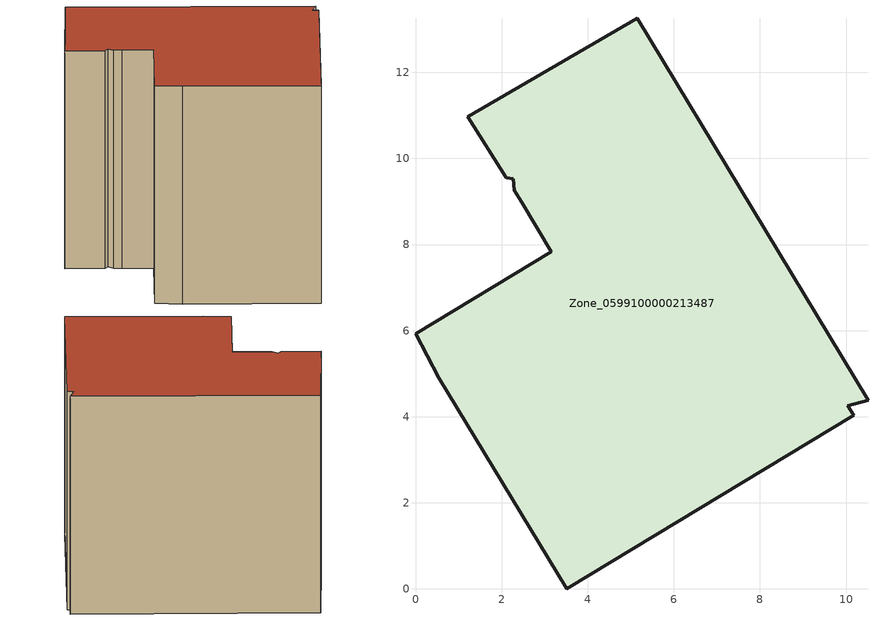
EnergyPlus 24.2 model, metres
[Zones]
Zone_0599100000213487
 floor ground (C_G): 10.51,4.38 10.04,4.26 10.17,4.04 3.51,0 0.54,4.91 0,5.93 3.15,7.83 2.47,8.98 2.29,9.26 2.27,9.53 2.11,9.54 1.22,10.96 5.15,13.26 z0
 wall outside (C_F): 2.47,8.98 3.15,7.83 0,5.93 0.54,4.91 3.51,0 10.17,4.04 10.04,4.26 10.51,4.38 5.15,13.26 1.22,10.96 2.11,9.54 2.27,9.53 2.29,9.26 2.47,8.98 z0:9.84
 roof outside (C_R): 10.04,4.26 10.51,4.38 5.15,13.26 1.22,10.96 2.11,9.54 2.27,9.53 2.29,9.26 2.47,8.98 3.15,7.83 0,5.93 0.54,4.91 3.51,0 10.17,4.04 z9.84
[BUILDING]
Pand.0599100000213487: North Axis=0; Terrain=City; Loads Convergence Tolerance Value=0.04; Temperature Convergence Tolerance Value=0.4; Solar Distribution=FullExterior; Maximum Number of Warmup Days=25; Minimum Number of Warmup Days=1
[Site:Location]
Rotterdam.The.Hague.AP_ZH_NLD Design_Conditions: Latitude=51.96; Longitude=4.45; Time Zone=1; Elevation=-4.5
[SITE:GROUNDTEMPERATURE:BUILDINGSURFACE]
18, 18, 18, 18, 18, 18, 18, 18, 18, 18, 18, 18
[MATERIAL] Thermal Absorptance=0.9; Solar Absorptance=0.7; Visible Absorptance=0.7
Name | Roughness | Thickness | Conductivity | Density | Specific Heat
G.TI.1946 | MediumSmooth | 0.15 | 1 | 540 | 1210
F.TI.1946 | Rough | 0.3 | 0.857143 | 1920 | 840
R.TI.1946 | MediumRough | 0.2 | 0.1 | 1500 | 1000
[CONSTRUCTION]
C_G: G.TI.1946
C_F: F.TI.1946
C_R: R.TI.1946
[ZONE]
Zone_0599100000213487: Type=1; Multiplier=1; Ceiling Height=Autocalculate; Volume=Autocalculate; Floor Area=autocalculate; Part of Total Floor Area=Yes
[ZONEINFILTRATION:DESIGNFLOWRATE]
Infil_Zone_0599100000213487: Zone or ZoneList or Space or SpaceList=Zone_0599100000213487; Schedule=AlwaysOn; Design Flow Rate Calculation Method=Flow/Area; Flow Rate per Floor Area=0.003; Constant Term Coefficient=1; Temperature Term Coefficient=0; Velocity Term Coefficient=0; Velocity Squared Term Coefficient=0
[HVACTEMPLATE:ZONE:IDEALLOADSAIRSYSTEM]
Zone_0599100000213487: Maximum Heating Supply Air Temperature=50; Minimum Cooling Supply Air Temperature=13; Maximum Heating Supply Air Humidity Ratio=0.0156; Minimum Cooling Supply Air Humidity Ratio=0.0077; Heating Limit=NoLimit; Cooling Limit=NoLimit; Dehumidification Control Type=ConstantSensibleHeatRatio; Cooling Sensible Heat Ratio=0.7; Dehumidification Setpoint=60; Humidification Control Type=None; Humidification Setpoint=30; Outdoor Air Method=None; Outdoor Air Flow Rate per Person=0.00944; Outdoor Air Flow Rate per Zone Floor Area=0; Outdoor Air Flow Rate per Zone=0; Demand Controlled Ventilation Type=None; Outdoor Air Economizer Type=NoEconomizer; Heat Recovery Type=None; Sensible Heat Recovery Effectiveness=0.7; Latent Heat Recovery Effectiveness=0.65
[ZONECONTROL:THERMOSTAT]
ThermostatControl_Zone_0599100000213487: Zone or ZoneList=Zone_0599100000213487; Control Type Schedule=DualSetpointControlType; Control 1=Thermostat_Zone_0599100000213487; Temperature Difference Between Cutout And Setpoint=0
[THERMOSTATSETPOINT:DUALSETPOINT]
Thermostat_Zone_0599100000213487: Heating Setpoint Temperature Schedule=HeatingSetpoint_Zone_0599100000213487; Cooling Setpoint Temperature Schedule=CoolingSetpoint_Zone_0599100000213487
[SCHEDULE:COMPACT]
HeatingSetpoint_Zone_0599100000213487: Through: 12/31, For: AllDays, Until: 24:00, 21
CoolingSetpoint_Zone_0599100000213487: Through: 12/31, For: AllDays, Until: 24:00, 24
DualSetpointControlType: Through: 12/31, For: AllDays, Until: 24:00, 4
AlwaysOn: Through: 12/31, For: AllDays, Until: 24:00, 1
